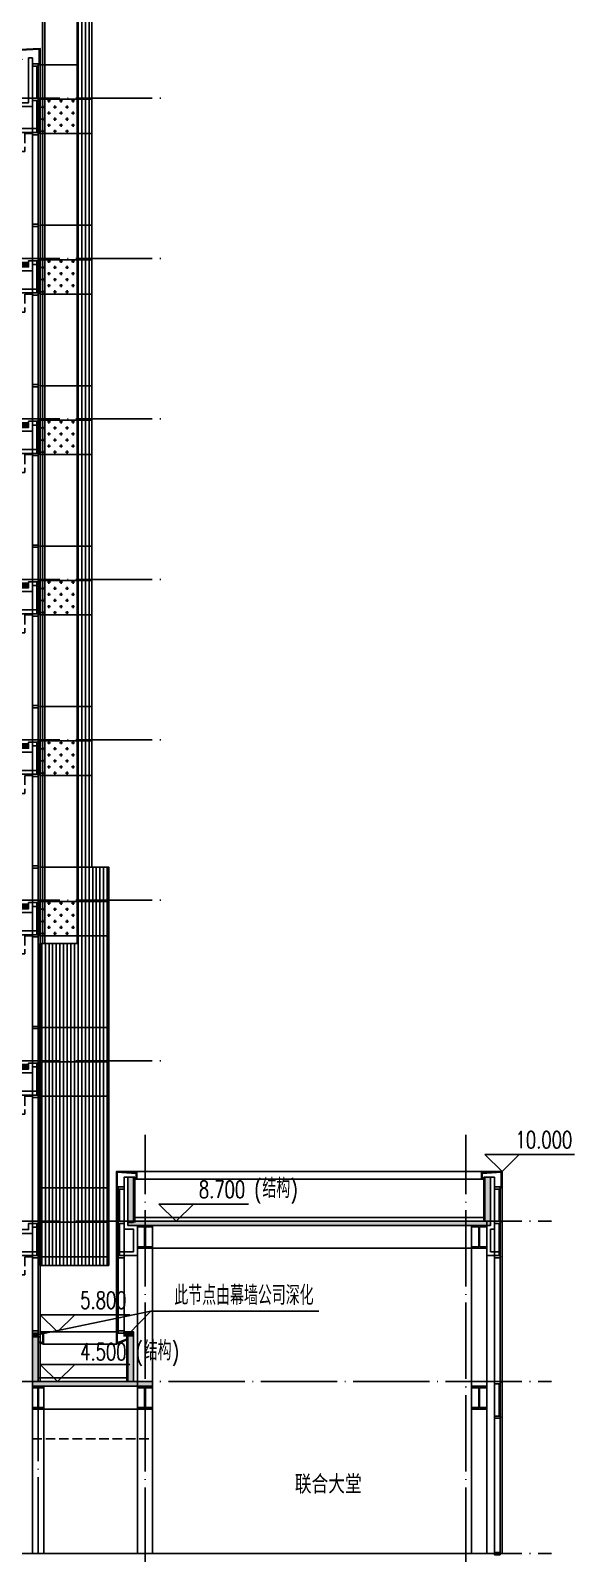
# Model space of a CAD drawing. Extents: x -781494 to 378714, y -27129 to 259749.
# Drawn here: x 308972 to 323219, y 91243 to 131113 of the extents above; entities that cross this region are included whole.
import ezdxf

# ---------------------------------------------------------------- set-up
doc = ezdxf.new("R2010")
doc.units = 0
doc.header["$LTSCALE"] = 1000
doc.header["$MEASUREMENT"] = 0
for name, pattern in [('104-6 轴网$0$DOTE', [2.42, 2, -0.2, 0.02, -0.2]), ('CENTER', [50.8, 31.75, -6.35, 6.35, -6.35]), ('DASH', [0.35, 0.25, -0.1])]:
    doc.linetypes.add(name, pattern=pattern)
for name, color, linetype in [('01-标注_标高', 200, 'Continuous'), ('01-标注_符号', 200, 'Continuous'), ('02-TEXT_标注', 130, 'Continuous'), ('05-填充_天正', 26, 'Continuous'), ('104-6 轴网$0$A_AXIS-轴线', 36, '104-6 轴网$0$DOTE'), ('A-C_窗', 140, 'Continuous'), ('A-D_龙骨', 152, 'Continuous'), ('A-SUR_保温', 222, 'Continuous'), ('A-SUR_吊顶', 40, 'Continuous'), ('A-SUR_看线', 231, 'Continuous'), ('A-SUR_面层', 191, 'Continuous'), ('A-TECH_结构', 21, 'Continuous'), ('A-金属背板', 30, 'Continuous'), ('A_STR-砼墙', 51, 'Continuous'), ('A_STR-砼柱', 51, 'Continuous'), ('D_铝板', 181, 'Continuous'), ('PJ', 4, 'Continuous'), ('PUB_HATCH', 8, 'Continuous'), ('ZX', 14, 'CENTER')]:
    doc.layers.add(name, color=color, linetype=linetype)
for name, color, linetype, lineweight in [('MJ', 3, 'Continuous', 25), ('PJ1_accessories', 4, 'Continuous', 13), ('STE1_carbon steel', 66, 'Continuous', 25), ('TC1_hatch', 251, 'Continuous', 13)]:
    doc.layers.add(name, color=color, linetype=linetype, lineweight=lineweight)
doc.styles.add('104-6 轴网$0$_TCH_AXIS', font='STXIHEI.TTF', dxfattribs={"width": 0.75})
doc.styles.add('_TCH_DIM', font='SIMPLEX', dxfattribs={"bigfont": 'GBCBIG'})
pattern_1 = [(135, (172790.177, -381759.7629), (-1.122532015, -1.122532015), []), (225, (172790.177, -381759.7629), (-1.122532015, -3.3675960454), [3.96875, -2.38125])]
pattern_2 = [(135, (172720.44, -381759.7629), (-1.122532015, -1.122532015), []), (225, (172720.44, -381759.7629), (-1.122532015, -3.3675960454), [3.96875, -2.38125])]
pattern_3 = [(135, (172820.44, -381759.7629), (-1.122532015, -1.122532015), []), (225, (172820.44, -381759.7629), (-1.122532015, -3.3675960454), [3.96875, -2.38125])]

# ---------------------------------------------------------------- blocks, each defined once
blk = doc.blocks.new('kyuhtr')
at = {"const_width": 20}
blk.add_lwpolyline([(50, 0), (0, 0)], dxfattribs=at)
blk.add_lwpolyline([(50, -30), (200, -30), (200, 30), (50, 30)], close=True)
blk = doc.blocks.new('*U35')
at = {"layer": '01-标注_符号'}
for p, q in [((3426, 410), (3426, -430)), ((3426, -430), (5392, -430))]:
    blk.add_line(p, q, dxfattribs=at)
at = {"layer": '01-标注_符号', "const_width": 40}
blk.add_lwpolyline([(3426, 430, 1), (3426, 390, 1)], format="xyb", close=True, dxfattribs=at)
at = {"layer": 'A-SUR_吊顶', "linetype": 'DASH'}
blk.add_lwpolyline([(10650, 880), (10450, 880), (10450, 410), (-10450, 410), (-10450, 880), (-10650, 880)], dxfattribs=at)
at = {"layer": '02-TEXT_标注', "style": '_TCH_DIM'}
blk.add_text('预留吊顶高度', height=337.6, dxfattribs=at).set_placement((3843, -325))
blk = doc.blocks.new('*U36')
at = {"color": 0, "linetype": 'ByBlock', "lineweight": -2, "transparency": 16777216}
for p in [(0, 29400), (0, 25200), (0, 21000), (0, 16800), (0, 12600), (0, 8400), (0, 4200), (0, 0)]:
    blk.add_blockref('*U35', p, dxfattribs=at)
blk = doc.blocks.new('A$C08F9308A')
h = blk.add_hatch()
h.set_pattern_fill('LINE', color=256, scale=100, angle=90)
h.set_pattern_definition([(90, (-299951.65, 297727.99), (-95.25, 6e-15), [])])
h.paths.add_polyline_path([(58018, 74068), (57634, 74068), (57634, 45238), (56661, 45238), (56661, 36808), (58461, 36808), (58461, 47238), (58018, 47238)])
h = blk.add_hatch(color=18)
h.dxf.hatch_style = 1
h.paths.add_polyline_path([(56731, 74068), (56791, 74068), (56791, 45238), (56731, 45238)])
h = blk.add_hatch()
h.set_pattern_fill('CROSS', color=256, scale=100)
h.set_pattern_definition([(0, (-252560.22, 21000), (158.75, 158.75), [79.375, -238.125]), (90, (-252520.53, 20960.31), (-158.75, 158.75), [79.375, -238.125])])
h.paths.add_polyline_path([(56661, 67338), (57634, 67338), (57634, 66438), (56661, 66438)])
h = blk.add_hatch()
h.set_pattern_fill('CROSS', color=256, scale=100)
h.set_pattern_definition([(0, (-252560.22, 16800), (158.75, 158.75), [79.375, -238.125]), (90, (-252520.53, 16760.31), (-158.75, 158.75), [79.375, -238.125])])
h.paths.add_polyline_path([(56661, 63138), (57634, 63138), (57634, 62238), (56661, 62238)])
h = blk.add_hatch()
h.set_pattern_fill('CROSS', color=256, scale=100)
h.set_pattern_definition([(0, (-252560.22, 12600), (158.75, 158.75), [79.375, -238.125]), (90, (-252520.53, 12560.31), (-158.75, 158.75), [79.375, -238.125])])
h.paths.add_polyline_path([(56661, 58938), (57634, 58938), (57634, 58038), (56661, 58038)])
h = blk.add_hatch()
h.set_pattern_fill('CROSS', color=256, scale=100)
h.set_pattern_definition([(0, (-252560.22, 8400), (158.75, 158.75), [79.375, -238.125]), (90, (-252520.53, 8360.31), (-158.75, 158.75), [79.375, -238.125])])
h.paths.add_polyline_path([(56661, 54738), (57634, 54738), (57634, 53838), (56661, 53838)])
h = blk.add_hatch()
h.set_pattern_fill('CROSS', color=256, scale=100)
h.set_pattern_definition([(0, (-252560.22, 4200), (158.75, 158.75), [79.375, -238.125]), (90, (-252520.53, 4160.31), (-158.75, 158.75), [79.375, -238.125])])
h.paths.add_polyline_path([(56661, 50538), (57634, 50538), (57634, 49638), (56661, 49638)])
h = blk.add_hatch()
h.set_pattern_fill('CROSS', color=256, scale=100)
h.set_pattern_definition([(0, (-252560.22, 1e-11), (158.75, 158.75), [79.375, -238.125]), (90, (-252520.53, -39.69), (-158.75, 158.75), [79.375, -238.125])])
h.paths.add_polyline_path([(56661, 46338), (57634, 46338), (57634, 45438), (56661, 45438)])
for p, q in [((56661, 68238), (56731, 68238)), ((56731, 68238), (57634, 68238)), ((56661, 67338), (58018, 67338)), ((57635, 46338), (57635, 67368)), ((56661, 66438), (58018, 66438)), ((56661, 64038), (58018, 64038)), ((56661, 63138), (58018, 63138)), ((56661, 62238), (58018, 62238)), ((56661, 62238), (58018, 62238)), ((56661, 59838), (58018, 59838)), ((56661, 58938), (58018, 58938)), ((56661, 58038), (58018, 58038)), ((56661, 58038), (58018, 58038)), ((56661, 55638), (58018, 55638)), ((56661, 54738), (58018, 54738)), ((56661, 53838), (58018, 53838)), ((56661, 53838), (58018, 53838)), ((56661, 51438), (58018, 51438)), ((56661, 50538), (58018, 50538)), ((58018, 49638), (56661, 49638)), ((56661, 49638), (58018, 49638)), ((56661, 47238), (58018, 47238)), ((56661, 46338), (58461, 46338)), ((56661, 45438), (58461, 45438)), ((56661, 43038), (58461, 43038)), ((56661, 42138), (58461, 42138)), ((56661, 41238), (58461, 41238)), ((56661, 38838), (58461, 38838)), ((56661, 37038), (58461, 37038))]:
    blk.add_line(p, q)
at = {"const_width": 50}
blk.add_lwpolyline([(34961, 36808), (33461, 36808), (33461, 74068), (57634, 74068), (57634, 45238), (56661, 45238)], dxfattribs=at)
for points in [[(58018, 74068), (57634, 74068), (57634, 45238), (56661, 45238), (56661, 36808), (58461, 36808), (58461, 47238), (58018, 47238)], [(56731, 74068), (56791, 74068), (56791, 45238), (56731, 45238)], [(56661, 67338), (57634, 67338), (57634, 66438), (56661, 66438)], [(56661, 63138), (57634, 63138), (57634, 62238), (56661, 62238)], [(56661, 58938), (57634, 58938), (57634, 58038), (56661, 58038)], [(56661, 54738), (57634, 54738), (57634, 53838), (56661, 53838)], [(56661, 50538), (57634, 50538), (57634, 49638), (56661, 49638)], [(56661, 46338), (57634, 46338), (57634, 45438), (56661, 45438)], [(56661, 37938), (58461, 37938), (58461, 37038), (56661, 37038)]]:
    blk.add_lwpolyline(points, close=True)
for points in [[(56661, 67338), (56661, 67338), (56661, 66438)], [(56661, 63138), (56661, 63138), (56661, 62238)], [(56661, 58938), (56661, 58938), (56661, 58038)], [(56661, 54738), (56661, 54738), (56661, 53838)], [(56661, 50538), (56661, 50538), (56661, 49638)], [(56661, 46338), (56661, 46338), (56661, 45438)], [(56661, 37938), (56661, 37938), (56661, 37038)]]:
    blk.add_lwpolyline(points)
blk = doc.blocks.new('A$C0F7F5C81')
at = {"layer": '05-填充_天正'}
for points in [[(-8850, 5350), (-8850, 4170), (-8700, 4170), (-8700, 5350)], [(500, 5350), (500, 4200), (650, 4090), (650, 5350)], [(650, 4090), (500, 4200), (-8850, 4200), (-8850, 4090)]]:
    blk.add_hatch(color=256, dxfattribs=at).paths.add_polyline_path(points)
at = {"layer": '01-标注_标高'}
for p, q in [((950, 5500), (500, 5950)), ((500, 5950), (2847, 5950)), ((950, 5500), (1400, 5950)), ((-7584, 4200), (-8034, 4650)), ((-8034, 4650), (-5687, 4650)), ((-7584, 4200), (-7134, 4650))]:
    blk.add_line(p, q, dxfattribs=at)
at = {"layer": 'A-SUR_保温'}
for p, q in [((-8670, 5350), (-8700, 5350)), ((-8670, 5350), (-8670, 4170)), ((470, 5350, 1500), (500, 5350, 1500)), ((470, 5350), (470, 4200))]:
    blk.add_line(p, q, dxfattribs=at)
for points in [[(-8950, 4150), (-8950, 3990), (-8700, 3990), (-8700, 3400), (-9070, 3400), (-9070, 3300), (-8600, 3300), (-8600, 4090), (-8850, 4090), (-8850, 5350), (-8950, 5350), (-8950, 4150)], [(750, 4140), (750, 3990), (650, 3990), (650, 3400), (870, 3400), (870, 3300), (550, 3300), (550, 4090), (650, 4090), (650, 5350), (750, 5350), (750, 4140)]]:
    blk.add_lwpolyline(points, dxfattribs=at)
at = {"layer": 'A-SUR_看线'}
for p, q in [((-9150, 5500), (950, 5500)), ((-8610, 5300), (410, 5300))]:
    blk.add_line(p, q, dxfattribs=at)
at = {"layer": 'A-SUR_面层'}
blk.add_line((-8670, 4300), (470, 4300), dxfattribs=at)
at = {"layer": 'A-金属背板'}
for p, q in [((-9070, 5040), (-9070, 4200)), ((870, 5040), (870, 4200)), ((-9070, 4140), (-9070, 3300)), ((870, 4140), (870, 3300))]:
    blk.add_line(p, q, dxfattribs=at)
at = {"layer": 'A_STR-砼墙'}
for p, q in [((-8850, 5350), (-8850, 4170)), ((-8700, 5350), (-8850, 5350)), ((-8700, 5350), (-8700, 4170)), ((500, 5350), (500, 4200)), ((650, 5350), (500, 5350)), ((650, 5350), (650, 4090)), ((500, 4200), (-8850, 4200)), ((-8850, 4090), (-8850, 4200)), ((-8700, 4170), (-8850, 4170)), ((650, 4090), (-8850, 4090))]:
    blk.add_line(p, q, dxfattribs=at)
at = {"layer": 'D_铝板', "elevation": 1500}
for points in [[(-8670, 5300), (-8610, 5300), (-8610, 5470), (-9150, 5500), (-9150, 5070), (-9130, 5070), (-9130, 5479), (-8630, 5451), (-8630, 5320), (-8670, 5320)], [(470, 5300), (410, 5300), (410, 5470), (950, 5500), (950, 5070), (930, 5070), (930, 5479), (430, 5451), (430, 5320), (470, 5320)]]:
    blk.add_lwpolyline(points, close=True, dxfattribs=at)
at = {"layer": 'A-D_龙骨'}
for p in [(-9150, 5070), (-9150, 4170), (-9150, 3270)]:
    blk.add_blockref('kyuhtr', p, dxfattribs=at)
at = {"layer": 'A-D_龙骨', "xscale": -1}
for p in [(950, 5070), (950, 4170), (950, 3270)]:
    blk.add_blockref('kyuhtr', p, dxfattribs=at)
at = {"layer": '02-TEXT_标注', "style": '_TCH_DIM', "width": 0.705882}
for s, height, p in [('10.000', 446.2, (1302, 6108)), ('8.700', 446.2, (-6992, 4808)), ('(', 446, (-5537, 4808)), (')', 446, (-4589, 4808))]:
    blk.add_text(s, height=height, dxfattribs=at).set_placement(p)
at = {"layer": '02-TEXT_标注', "style": '_TCH_DIM'}
blk.add_text('结构', height=506.4, dxfattribs=at).set_placement((-5327, 4808))
blk = doc.blocks.new('baowen2')
at = {"layer": 'A-SUR_保温'}
blk.add_lwpolyline([(-3400, -142813), (-3400, -142973), (-3400, -142973), (-3400, -143453), (-3520, -143453), (-3520, -143553), (-3300, -143553), (-3300, -142873), (-3300, -142873), (-3300, -142713), (-3400, -142713), (-3400, -142713), (-3520, -142713), (-3520, -142813), (-3400, -142813)], dxfattribs=at)
at = {"layer": 'A-金属背板'}
blk.add_line((-3520, -142713), (-3520, -143553), dxfattribs=at)
blk = doc.blocks.new('hteatrae')
at = {"layer": 'A-SUR_保温'}
blk.add_lwpolyline([(-200, 770), (-200, 610), (-550, 610), (-550, 130), (-80, 130), (-80, 30), (-650, 30), (-650, 710), (-300, 710), (-300, 870), (-200, 870), (-200, 870), (-80, 870), (-80, 770), (-200, 770)], dxfattribs=at)
at = {"layer": 'A-金属背板'}
blk.add_line((-80, 870), (-80, 30), dxfattribs=at)
blk = doc.blocks.new('_FZH')
blk.add_lwpolyline([(-0.5, -0.5), (0.5, -0.5), (0.5, 0.5), (-0.5, 0.5)], close=True)
at = {"layer": 'PUB_HATCH'}
blk.add_solid([(-0.5, -0.5), (0.5, -0.5), (-0.5, 0.5), (0.5, 0.5)], dxfattribs=at)
blk = doc.blocks.new('*U106')
at = {"layer": '05-填充_天正'}
for points in [[(-9750, 1430), (-9750, 1550), (-10350, 1550), (-10350, 1430)], [(-300, 1430), (-300, 1550), (-9050, 1550), (-9050, 1430)], [(9500, 1430), (9500, 1550), (200, 1550), (200, 1430)], [(10200, 1550), (10200, 1430), (10550, 1430), (10550, 1550)]]:
    blk.add_hatch(color=256, dxfattribs=at).paths.add_polyline_path(points)
at = {"layer": 'A-SUR_面层'}
blk.add_line((-10650, 1650, -1500), (10650, 1650, -1500), dxfattribs=at)
at = {"layer": 'A-TECH_结构'}
for p, q in [((-9800, 750, -1500), (-10550, 750, -1500)), ((-400, 750, -1500), (-9000, 750, -1500)), ((300, 750, -1500), (9400, 750, -1500)), ((10550, 750, -1500), (10200, 750, -1500))]:
    blk.add_line(p, q, dxfattribs=at)
at = {"layer": 'A-TECH_结构', "elevation": -1500}
for points in [[(-9800, 1430), (-9800, -2550)], [(-9000, 1430), (-9000, -2550)], [(-400, 1430), (-400, -2550)], [(300, 1430), (300, -2550)], [(9400, 1430), (9400, -2550)], [(10200, 1430), (10200, -2550)]]:
    blk.add_lwpolyline(points, dxfattribs=at)
at = {"layer": 'A_STR-砼墙'}
for p, q in [((-10350, 1550), (-9750, 1550)), ((-10350, 1430), (-9750, 1430)), ((-9050, 1550), (-300, 1550)), ((-9050, 1430), (-300, 1430)), ((200, 1550), (9500, 1550)), ((200, 1430), (9500, 1430)), ((10200, 1550), (10550, 1550)), ((10200, 1430), (10550, 1430)), ((10550, 1550), (10550, 1430))]:
    blk.add_line(p, q, dxfattribs=at)
at = {"layer": 'A-C_窗'}
blk.add_blockref('baowen2', (-7250, 144303, -1500), dxfattribs=at)
at = {"layer": 'A-D_龙骨'}
for p in [(-10850, 2520, -1500), (-10850, 1620, -1500), (-10850, 720, -1500)]:
    blk.add_blockref('kyuhtr', p, dxfattribs=at)
at = {"layer": 'A-D_龙骨', "xscale": -1}
for p in [(10850, 2520, -1500), (10850, 1620, -1500), (10850, 720, -1500)]:
    blk.add_blockref('kyuhtr', p, dxfattribs=at)
at = {"layer": 'A-金属背板'}
blk.add_blockref('hteatrae', (10850, 720, -1500), dxfattribs=at)
at = {"layer": 'A_STR-砼柱'}
for p, xscale, yscale, zscale in [((-10450, 1150, -1500), 200, 800.000000051863, 800.000000051863), ((-9400, 1150, -1500), 700, 800, 800), ((-50, 1200, -1500), 500, 700, 700), ((9850, 1150, -1500), 700, 800, 800)]:
    blk.add_blockref('_FZH', p, dxfattribs=dict(at, xscale=xscale, yscale=yscale, zscale=zscale))
blk = doc.blocks.new('*U107')
at = {"layer": 'A-金属背板', "color": 0, "linetype": 'ByBlock', "lineweight": -2, "transparency": 16777216}
for p in [(0, 21000), (0, 16800), (0, 12600), (0, 8400), (0, 4200), (0, 0)]:
    blk.add_blockref('*U106', p, dxfattribs=at)
blk = doc.blocks.new('盘头ST4.2×13')
at = {"layer": 'PJ'}
for p, q in [((-3, 0), (-3, 0)), ((-3, 0), (-3, 0)), ((-2, 4), (0, 4)), ((0, 4), (0, 2)), ((0, 2), (1, -2)), ((0, 2), (0, -2)), ((0, 2), (1, 2)), ((1, 2), (1, -2)), ((1, 2), (2, -2)), ((1, 2), (2, -2)), ((1, 2), (1, 2)), ((1, 2), (1, 2)), ((1, 2), (2, 2)), ((2, 2), (3, -2)), ((3, 2), (2, 2)), ((3, 2), (3, -2)), ((3, 2), (3, -2)), ((3, 2), (4, 2)), ((3, 2), (3, 2)), ((4, 2), (5, -2)), ((4, 2), (4, -2)), ((4, 2), (4, -2)), ((4, 2), (5, 2)), ((4, 2), (4, 2)), ((4, 2), (4, 2)), ((5, 2), (6, -2)), ((5, 2), (6, -2)), ((5, 2), (5, 2)), ((5, 2), (6, 2)), ((6, 2), (7, -2)), ((6, 2), (6, -2)), ((6, 2), (6, 2)), ((7, 2), (6, 2)), ((7, 2), (8, -2)), ((7, 2), (7, -2)), ((7, 2), (8, 2)), ((7, 2), (7, 2)), ((8, 2), (9, -2)), ((8, 2), (8, -2)), ((8, 2), (9, -2)), ((8, 2), (9, 2)), ((8, 2), (8, 2)), ((8, 2), (8, 2)), ((9, 2), (10, -1)), ((10, 2), (9, 2)), ((10, 2), (10, -2)), ((10, 2), (10, 1)), ((10, 1), (11, -1)), ((11, 1), (10, 1)), ((11, 1), (11, -1)), ((11, 1), (11, 1)), ((11, 1), (11, -1)), ((11, 1), (11, 1)), ((11, 1), (12, 0)), ((13, 0), (11, 1)), ((-3, 0), (-3, 0)), ((-2, -4), (0, -4)), ((0, 0), (0, -2)), ((0, -2), (0, -4)), ((0, -2), (0, -2)), ((1, -2), (0, -2)), ((1, -2), (1, -2)), ((1, -2), (2, -2)), ((2, -2), (3, -2)), ((2, -2), (2, -2)), ((3, -2), (3, -2)), ((3, -2), (4, -2)), ((3, -2), (3, -2)), ((4, -2), (4, -2)), ((5, -2), (4, -2)), ((5, -2), (6, -2)), ((6, -2), (7, -2)), ((6, -2), (6, -2)), ((6, -2), (6, -2)), ((7, -2), (7, -2)), ((8, -2), (7, -2)), ((8, -2), (8, -2)), ((8, -2), (9, -2)), ((10, -1), (9, -2)), ((9, -2), (9, -2)), ((9, -2), (9, -2)), ((10, -1), (10, -2)), ((11, -1), (10, -2)), ((12, 0), (11, -1)), ((11, -1), (11, -1)), ((11, -1), (11, -1)), ((13, 0), (12, 0))]:
    blk.add_line(p, q, dxfattribs=at)
for centre, radius, start, end in [((3, 0), 6.5, 142.0201, 176.4719), ((0, 2), 0.2, 180, 270), ((3, 0), 6.5, 183.5281, 217.9799), ((0, -2), 0.2, 90, 180)]:
    blk.add_arc(centre, radius, start, end, dxfattribs=at)
at = {"layer": 'ZX', "ltscale": 0.25}
blk.add_line((-4, 0), (14, 0), dxfattribs=at)
blk = doc.blocks.new('*U177')
blk.add_blockref('盘头ST4.2×13', (0, 0))
blk = doc.blocks.new('*U174')
at = {"color": 251}
blk.add_lwpolyline([(-31, 0), (44, 0), (44, 50), (-31, 50)], close=True, dxfattribs=at)
for points in [[(-31, 0, 0.414214), (-26, 5), (-31, 45, -1), (-21, 45), (-26, 5, 0.414214), (-21, 0)], [(-21, 0, 0.414214), (-16, 5), (-21, 45, -1), (-11, 45), (-16, 5, 0.414214), (-11, 0)], [(-11, 0, 0.414214), (-6, 5), (-11, 45, -1), (-1, 45), (-6, 5, 0.414214), (-1, 0)], [(-1, 0, 0.414214), (4, 5), (-1, 45, -1), (9, 45), (4, 5, 0.414214), (9, 0)], [(9, 0, 0.414214), (14, 5), (9, 45, -1), (19, 45), (14, 5, 0.414214), (19, 0)], [(19, 0, 0.414214), (24, 5), (19, 45, -1), (29, 45), (24, 5, 0.414214), (29, 0)], [(29, 0, 0.414214), (34, 5), (29, 45, -1), (39, 45), (34, 5, 0.414214), (39, 0)]]:
    blk.add_lwpolyline(points, format="xyb", dxfattribs=at)
blk = doc.blocks.new('DHOIWUDOIA')
at = {"layer": 'PJ1_accessories'}
h = blk.add_hatch(dxfattribs=at)
h.set_pattern_fill('ANSI38', color=256, angle=90, style=0)
h.set_pattern_definition(pattern_1)
h.paths.add_polyline_path([(344084, 35034), (344084, 35018), (344082, 35018), (344082, 35034)])
h = blk.add_hatch(dxfattribs=at)
h.set_pattern_fill('ANSI38', color=256, angle=90, style=0)
h.set_pattern_definition(pattern_1)
h.paths.add_polyline_path([(344084, 34941), (344084, 34958), (344082, 34958), (344082, 34941)])
h = blk.add_hatch(dxfattribs=at)
h.set_pattern_fill('ANSI38', color=256, angle=90, style=0)
h.set_pattern_definition(pattern_2)
h.paths.add_polyline_path([(344227, 35034), (344227, 35018), (344229, 35018), (344229, 35034)])
h = blk.add_hatch(dxfattribs=at)
h.set_pattern_fill('ANSI38', color=256, angle=90, style=0)
h.set_pattern_definition(pattern_2)
h.paths.add_polyline_path([(344227, 34941), (344227, 34958), (344229, 34958), (344229, 34941)])
at = {"layer": 'MJ', "color": 3}
for points in [[(344081, 35018), (344081, 35038), (344101, 35038), (344101, 35036), (344082, 35036), (344082, 35018), (344081, 35018)], [(344081, 34958), (344081, 34938), (344101, 34938), (344101, 34939), (344082, 34939), (344082, 34958), (344081, 34958)], [(344231, 35018), (344231, 35038), (344211, 35038), (344211, 35036), (344229, 35036), (344229, 35018), (344231, 35018)], [(344231, 34958), (344231, 34938), (344211, 34938), (344211, 34939), (344229, 34939), (344229, 34958), (344231, 34958)]]:
    blk.add_lwpolyline(points, dxfattribs=at)
at = {"layer": 'PJ1_accessories'}
for points in [[(344084, 35034), (344084, 35018), (344082, 35018), (344082, 35034)], [(344084, 34941), (344084, 34958), (344082, 34958), (344082, 34941)], [(344227, 35034), (344227, 35018), (344229, 35018), (344229, 35034)], [(344227, 34941), (344227, 34958), (344229, 34958), (344229, 34941)]]:
    blk.add_lwpolyline(points, close=True, dxfattribs=at)
at = {"layer": 'STE1_carbon steel'}
for points in [[(344084, 35034), (344084, 35017), (344107, 35003), (344082, 34988), (344107, 34973), (344084, 34958), (344084, 34941), (344085, 34941), (344085, 34958), (344110, 34973), (344085, 34988), (344110, 35003), (344085, 35018), (344085, 35034), (344084, 35034)], [(344227, 35034), (344227, 35017), (344204, 35003), (344229, 34988), (344204, 34973), (344227, 34958), (344227, 34941), (344226, 34941), (344226, 34958), (344201, 34973), (344226, 34988), (344201, 35003), (344226, 35018), (344226, 35034), (344227, 35034)]]:
    blk.add_lwpolyline(points, dxfattribs=at)
at = {"xscale": -1}
for p, rotation in [((344093, 35036), 270), ((344218, 34939), 90)]:
    blk.add_blockref('*U177', p, dxfattribs=dict(at, rotation=rotation))
for p, rotation in [((344093, 34939), 270), ((344218, 35036), 90)]:
    blk.add_blockref('*U177', p, dxfattribs=dict(rotation=rotation))
at = {"layer": 'TC1_hatch', "xscale": 2, "yscale": 2, "zscale": 2}
blk.add_blockref('*U174', (344142, 34938), dxfattribs=at)
blk = doc.blocks.new('*U176')
at = {"color": 251}
blk.add_lwpolyline([(-31, 0), (94, 0), (94, 50), (-31, 50)], close=True, dxfattribs=at)
for points in [[(-31, 0, 0.414214), (-26, 5), (-31, 45, -1), (-21, 45), (-26, 5, 0.414214), (-21, 0)], [(-21, 0, 0.414214), (-16, 5), (-21, 45, -1), (-11, 45), (-16, 5, 0.414214), (-11, 0)], [(-11, 0, 0.414214), (-6, 5), (-11, 45, -1), (-1, 45), (-6, 5, 0.414214), (-1, 0)], [(-1, 0, 0.414214), (4, 5), (-1, 45, -1), (9, 45), (4, 5, 0.414214), (9, 0)], [(9, 0, 0.414214), (14, 5), (9, 45, -1), (19, 45), (14, 5, 0.414214), (19, 0)], [(19, 0, 0.414214), (24, 5), (19, 45, -1), (29, 45), (24, 5, 0.414214), (29, 0)], [(29, 0, 0.414214), (34, 5), (29, 45, -1), (39, 45), (34, 5, 0.414214), (39, 0)], [(39, 0, 0.414214), (44, 5), (39, 45, -1), (49, 45), (44, 5, 0.414214), (49, 0)], [(49, 0, 0.414214), (54, 5), (49, 45, -1), (59, 45), (54, 5, 0.414214), (59, 0)], [(59, 0, 0.414214), (64, 5), (59, 45, -1), (69, 45), (64, 5, 0.414214), (69, 0)], [(69, 0, 0.414214), (74, 5), (69, 45, -1), (79, 45), (74, 5, 0.414214), (79, 0)], [(79, 0, 0.414214), (84, 5), (79, 45, -1), (89, 45), (84, 5, 0.414214), (89, 0)]]:
    blk.add_lwpolyline(points, format="xyb", dxfattribs=at)
blk = doc.blocks.new('DLAJKDLAJDS')
at = {"layer": 'PJ1_accessories'}
h = blk.add_hatch(dxfattribs=at)
h.set_pattern_fill('ANSI38', color=256, angle=90, style=0)
h.set_pattern_definition(pattern_1)
h.paths.add_polyline_path([(344084, 35034), (344084, 35018), (344082, 35018), (344082, 35034)])
h = blk.add_hatch(dxfattribs=at)
h.set_pattern_fill('ANSI38', color=256, angle=90, style=0)
h.set_pattern_definition(pattern_1)
h.paths.add_polyline_path([(344084, 34941), (344084, 34958), (344082, 34958), (344082, 34941)])
h = blk.add_hatch(dxfattribs=at)
h.set_pattern_fill('ANSI38', color=256, angle=90, style=0)
h.set_pattern_definition(pattern_3)
h.paths.add_polyline_path([(344327, 35034), (344327, 35018), (344329, 35018), (344329, 35034)])
h = blk.add_hatch(dxfattribs=at)
h.set_pattern_fill('ANSI38', color=256, angle=90, style=0)
h.set_pattern_definition(pattern_3)
h.paths.add_polyline_path([(344327, 34941), (344327, 34958), (344329, 34958), (344329, 34941)])
at = {"layer": 'MJ', "color": 3}
for points in [[(344081, 35018), (344081, 35038), (344101, 35038), (344101, 35036), (344082, 35036), (344082, 35018), (344081, 35018)], [(344081, 34958), (344081, 34938), (344101, 34938), (344101, 34939), (344082, 34939), (344082, 34958), (344081, 34958)], [(344331, 35018), (344331, 35038), (344311, 35038), (344311, 35036), (344329, 35036), (344329, 35018), (344331, 35018)], [(344331, 34958), (344331, 34938), (344311, 34938), (344311, 34939), (344329, 34939), (344329, 34958), (344331, 34958)]]:
    blk.add_lwpolyline(points, dxfattribs=at)
at = {"layer": 'PJ1_accessories'}
for points in [[(344084, 35034), (344084, 35018), (344082, 35018), (344082, 35034)], [(344084, 34941), (344084, 34958), (344082, 34958), (344082, 34941)], [(344327, 35034), (344327, 35018), (344329, 35018), (344329, 35034)], [(344327, 34941), (344327, 34958), (344329, 34958), (344329, 34941)]]:
    blk.add_lwpolyline(points, close=True, dxfattribs=at)
at = {"layer": 'STE1_carbon steel'}
for points in [[(344084, 35034), (344084, 35017), (344107, 35003), (344082, 34988), (344107, 34973), (344084, 34958), (344084, 34941), (344085, 34941), (344085, 34958), (344110, 34973), (344085, 34988), (344110, 35003), (344085, 35018), (344085, 35034), (344084, 35034)], [(344327, 35034), (344327, 35017), (344304, 35003), (344329, 34988), (344304, 34973), (344327, 34958), (344327, 34941), (344326, 34941), (344326, 34958), (344301, 34973), (344326, 34988), (344301, 35003), (344326, 35018), (344326, 35034), (344327, 35034)]]:
    blk.add_lwpolyline(points, dxfattribs=at)
at = {"rotation": 180}
blk.add_blockref('*U177', (344085, 35027), dxfattribs=at)
at = {"xscale": -1, "rotation": 90}
blk.add_blockref('*U177', (344318, 34939), dxfattribs=at)
at = {"layer": 'TC1_hatch', "xscale": 2, "yscale": 2, "zscale": 2}
blk.add_blockref('*U176', (344142, 34938), dxfattribs=at)

msp = doc.modelspace()

# ---------------------------------------------------------------- hatches: boundary and pattern name
at = {"layer": '05-填充_天正'}
for points in [[(320921.6, 99942.7), (311521.6, 99942.7), (311521.6, 99832.7), (320921.6, 99832.7)], [(309021.6, 96912.7), (309021.6, 95622.7), (309171.6, 95742.7), (309171.6, 96912.7)], [(311521.6, 96942.7), (311521.6, 95742.7), (311588.2, 95702.7), (311671.6, 95742.7), (311671.6, 96942.7)], [(309171.6, 95742.7), (309021.6, 95622.7), (311571.6, 95622.7), (311588.2, 95702.7), (311521.6, 95742.7)], [(311588.2, 95702.7), (311571.6, 95622.7), (312171.6, 95622.7), (312171.6, 95742.7), (311671.6, 95742.7)]]:
    msp.add_hatch(color=256, dxfattribs=at).paths.add_polyline_path(points)

# ---------------------------------------------------------------- linework, layer by layer
at = {"layer": '01-标注_标高'}
for p, q in [((312787.4, 99942.7), (312337.4, 100392.7)), ((312337.4, 100392.7), (314684.9, 100392.7)), ((312787.4, 99942.7), (313237.4, 100392.7)), ((309680.3, 97042.7), (309230.3, 97492.7)), ((309230.3, 97492.7), (311577.8, 97492.7)), ((309680.3, 97042.7), (310130.3, 97492.7)), ((309680.3, 95742.7), (309230.3, 96192.7)), ((309230.3, 96192.7), (311577.8, 96192.7)), ((309680.3, 95742.7), (310130.3, 96192.7))]:
    msp.add_line(p, q, dxfattribs=at)
at = {"layer": '01-标注_符号'}
for p, q in [((311539.5, 96984.8), (312119.5, 97591.4)), ((312119.5, 97591.4), (316521.9, 97591.4))]:
    msp.add_line(p, q, dxfattribs=at)
msp.add_lwpolyline([(312119.5, 97591.4), (309106.6, 96962.7)], dxfattribs=at)
at = {"layer": '104-6 轴网$0$A_AXIS-轴线'}
for points in [[(281122.5, 129342.7), (312485, 129342.7)], [(281122.5, 125142.7), (312485, 125142.7)], [(281122.5, 120942.7), (312485, 120942.7)], [(281122.5, 116742.7), (312485, 116742.7)], [(281122.5, 112542.7), (312485, 112542.7)], [(281122.5, 108342.7), (312485, 108342.7)], [(281122.5, 104142.7), (312485, 104142.7)], [(311971.6, 81292.7), (311971.6, 102203.1)], [(320371.6, 81292.7), (320371.6, 102203.1)], [(281122.5, 99942.7), (322612.9, 99942.7)], [(281122.5, 95742.7), (322612.9, 95742.7)], [(309171.6, 91242.7), (309171.6, 95622.7)], [(281122.5, 91242.7), (322612.9, 91242.7)]]:
    msp.add_lwpolyline(points, dxfattribs=at)
at = {"layer": 'A-C_窗'}
for p, q in [((309221.6, 96912.7), (309221.6, 130542.7)), ((309021.6, 96912.7), (309021.6, 130172.7)), ((309171.6, 96912.7), (309171.6, 130212.7)), ((321121.6, 91272.7), (321121.6, 100872.7, 1500)), ((321321.6, 91242.7), (321321.6, 100872.7, 1500)), ((321271.6, 91272.7), (321271.6, 100812.7))]:
    msp.add_line(p, q, dxfattribs=at)
for points in [[(311221.6, 97012.7), (311221.6, 100872.7)], [(311421.6, 97012.7), (311421.6, 100872.7)], [(311271.6, 97012.7), (311271.6, 100812.7)], [(309171.6, 96912.7), (309221.6, 96912.7)]]:
    msp.add_lwpolyline(points, dxfattribs=at)
at = {"layer": 'A-SUR_保温'}
for p, q in [((309221.6, 96912.7), (309221.6, 95742.7)), ((311491.6, 96942.7), (311491.6, 95742.7))]:
    msp.add_line(p, q, dxfattribs=at)
msp.add_lwpolyline([(309021.6, 129282.7), (309021.6, 129122.7), (308671.6, 129122.7), (308671.6, 128542.7), (309141.6, 128542.7), (309141.6, 128442.7), (308571.6, 128442.7), (308571.6, 129222.7), (308921.6, 129222.7), (308921.6, 130392.7), (309021.6, 130392.7), (309021.6, 129282.7)], dxfattribs=at)
for points in [[(309021.6, 96912.7), (309171.6, 96912.7), (309171.6, 97012.7), (309021.6, 97012.7)], [(311421.6, 96942.7), (311671.6, 96942.7), (311671.6, 97042.7), (311421.6, 97042.7)], [(321241.6, 94842.7), (321121.6, 94842.7), (321121.6, 95682.7), (321241.6, 95682.7)]]:
    msp.add_lwpolyline(points, close=True, dxfattribs=at)
at = {"layer": 'A-SUR_吊顶', "linetype": 'DASH'}
msp.add_line((309021.6, 94242.7), (312171.6, 94242.7), dxfattribs=at)
at = {"layer": 'A-SUR_看线'}
for points in [[(309221.6, 97042.7), (311221.6, 97042.7), (311221.6, 101242.7), (321321.6, 101242.7), (321321.6, 91242.7)], [(309314.6, 96725.2), (311221.6, 96725.2)]]:
    msp.add_lwpolyline(points, dxfattribs=at)
at = {"layer": 'A-SUR_面层'}
for p, q in [((287721.6, 125142.7), (309021.6, 125142.7)), ((287721.6, 99942.7), (309021.6, 99942.7)), ((311701.6, 100042.7), (320841.6, 100042.7)), ((309201.6, 95842.7), (311491.6, 95842.7)), ((308571.6, 91242.7), (321121.6, 91242.7))]:
    msp.add_line(p, q, dxfattribs=at)
at = {"layer": 'A-TECH_结构'}
for p, q in [((311771.6, 91242.7), (311771.6, 99842.7)), ((312171.6, 91242.7), (312171.6, 99842.7)), ((320521.6, 91242.7), (320521.6, 99842.7)), ((320921.6, 91242.7), (320921.6, 99842.7)), ((312171.6, 99232.7), (320521.6, 99232.7)), ((309021.6, 95022.7), (311771.6, 95022.7))]:
    msp.add_line(p, q, dxfattribs=at)
for points in [[(311771.6, 99832.7), (312171.6, 99832.7), (312171.6, 99792.7), (311981.6, 99792.7), (311981.6, 99272.7), (312171.6, 99272.7), (312171.6, 99232.7), (311771.6, 99232.7), (311771.6, 99272.7), (311961.6, 99272.7), (311961.6, 99792.7), (311771.6, 99792.7)], [(320921.6, 99832.7), (320521.6, 99832.7), (320521.6, 99792.7), (320711.6, 99792.7), (320711.6, 99272.7), (320521.6, 99272.7), (320521.6, 99232.7), (320921.6, 99232.7), (320921.6, 99272.7), (320731.6, 99272.7), (320731.6, 99792.7), (320921.6, 99792.7)], [(309021.6, 95622.7), (309321.6, 95622.7), (309321.6, 95582.7), (309181.6, 95582.7), (309181.6, 95062.7), (309321.6, 95062.7), (309321.6, 95022.7), (309021.6, 95022.7), (309021.6, 95062.7), (309161.6, 95062.7), (309161.6, 95582.7), (309021.6, 95582.7)], [(311771.6, 95622.7), (312171.6, 95622.7), (312171.6, 95582.7), (311981.6, 95582.7), (311981.6, 95062.7), (312171.6, 95062.7), (312171.6, 95022.7), (311771.6, 95022.7), (311771.6, 95062.7), (311961.6, 95062.7), (311961.6, 95582.7), (311771.6, 95582.7)], [(320521.6, 95622.7), (320921.6, 95622.7), (320921.6, 95582.7), (320731.6, 95582.7), (320731.6, 95062.7), (320921.6, 95062.7), (320921.6, 95022.7), (320521.6, 95022.7), (320521.6, 95062.7), (320711.6, 95062.7), (320711.6, 95582.7), (320521.6, 95582.7)]]:
    msp.add_lwpolyline(points, close=True, dxfattribs=at)
for points in [[(309021.6, 91242.7), (309021.6, 95622.7)], [(309321.6, 91242.7), (309321.6, 95622.7)]]:
    msp.add_lwpolyline(points, dxfattribs=at)
at = {"layer": 'A-金属背板'}
for p, q in [((309141.6, 130182.7), (309141.6, 129342.7)), ((309141.6, 129282.7), (309141.6, 128442.7)), ((321241.6, 95682.7), (321241.6, 94842.7))]:
    msp.add_line(p, q, dxfattribs=at)
at = {"layer": 'A_STR-砼墙'}
for p, q in [((320921.6, 99942.7), (311521.6, 99942.7)), ((311521.6, 99832.7), (311521.6, 99942.7)), ((320921.6, 99832.7), (311521.6, 99832.7)), ((320921.6, 99832.7), (320921.6, 99942.7)), ((309021.6, 96912.7), (309021.6, 95622.7)), ((309171.6, 96912.7), (309021.6, 96912.7)), ((309171.6, 96912.7), (309171.6, 95742.7)), ((311521.6, 96942.7), (311521.6, 95742.7)), ((311671.6, 96942.7), (311521.6, 96942.7)), ((311671.6, 96942.7), (311671.6, 95742.7)), ((309171.6, 95742.7), (311521.6, 95742.7)), ((311671.6, 95742.7), (312171.6, 95742.7)), ((312171.6, 95742.7), (312171.6, 95622.7)), ((309021.6, 95622.7), (311571.6, 95622.7)), ((311571.6, 95622.7), (312171.6, 95622.7))]:
    msp.add_line(p, q, dxfattribs=at)
at = {"layer": 'D_铝板'}
msp.add_lwpolyline([(308741.6, 130342.7), (308681.6, 130342.7), (308681.6, 130612.7), (309221.6, 130642.7), (309221.6, 130212.7), (309201.6, 130212.7), (309201.6, 130621.5), (308701.6, 130593.8), (308701.6, 130362.7), (308741.6, 130362.7)], close=True, dxfattribs=at)
for points in [[(309201.6, 96770.4), (309314.6, 96725.2), (309314.6, 97042.7), (309221.6, 97042.7), (309221.6, 97042.7)], [(309201.6, 96791.9), (309294.6, 96754.7), (309294.6, 97022.7), (309221.6, 97022.7)], [(311491.6, 96833.2), (311221.6, 96725.2), (311221.6, 97042.7)], [(311491.6, 96854.7), (311241.6, 96754.7), (311241.6, 97042.7)]]:
    msp.add_lwpolyline(points, dxfattribs=at)

# ---------------------------------------------------------------- block references
for name, p in [('*U36', (298371.6, 98132.7)), ('A$C0F7F5C81', (320371.6, 95742.7))]:
    msp.add_blockref(name, p)
at = {"layer": '05-填充_天正'}
msp.add_blockref('A$C08F9308A', (252560.2, 61975), dxfattribs=at)
at = {"layer": 'A-D_龙骨', "xscale": -1}
for p in [(309221.6, 130212.7), (309221.6, 129312.7), (309221.6, 128412.7), (309221.6, 99912.7), (309221.6, 99012.7), (309221.6, 97042.7), (321321.6, 95712.7), (321321.6, 94812.7), (321321.6, 91242.7)]:
    msp.add_blockref('kyuhtr', p, dxfattribs=at)
at = {"layer": 'A-D_龙骨'}
msp.add_blockref('kyuhtr', (311221.6, 97042.7), dxfattribs=at)
at = {"layer": 'A-金属背板'}
for name, p in [('*U107', (298371.6, 102492.7, 1500)), ('hteatrae', (309221.6, 99012.7)), ('DHOIWUDOIA', (-35059, 61975)), ('DLAJKDLAJDS', (-32659, 62005))]:
    msp.add_blockref(name, p, dxfattribs=at)

# ---------------------------------------------------------------- texts
at = {"layer": '02-TEXT_标注'}
for s, height, style, width, p in [('8.700', 446.25, '_TCH_DIM', 0.705882, (313379.9, 100550.2)), ('5.800', 446.25, '_TCH_DIM', 0.705882, (310272.8, 97650.2)), ('4.500', 446.25, '_TCH_DIM', 0.705882, (310272.8, 96300.8)), ('(', 446.2, '_TCH_DIM', 0.705882, (311727.8, 96300.8)), (')', 446.2, '_TCH_DIM', 0.705882, (312675, 96300.8)), ('联合大堂', 428.14, '104-6 轴网$0$_TCH_AXIS', 0.75, (315893.9, 92858.8))]:
    msp.add_text(s, height=height, dxfattribs=dict(at, style=style, width=width)).set_placement(p)
at = {"layer": '02-TEXT_标注', "style": '_TCH_DIM'}
for s, p in [('此节点由幕墙公司深化', (312739.7, 97748.9)), ('结构', (311937.8, 96300.8))]:
    msp.add_text(s, height=506.38, dxfattribs=at).set_placement(p)

doc.saveas('drawing.dxf')
